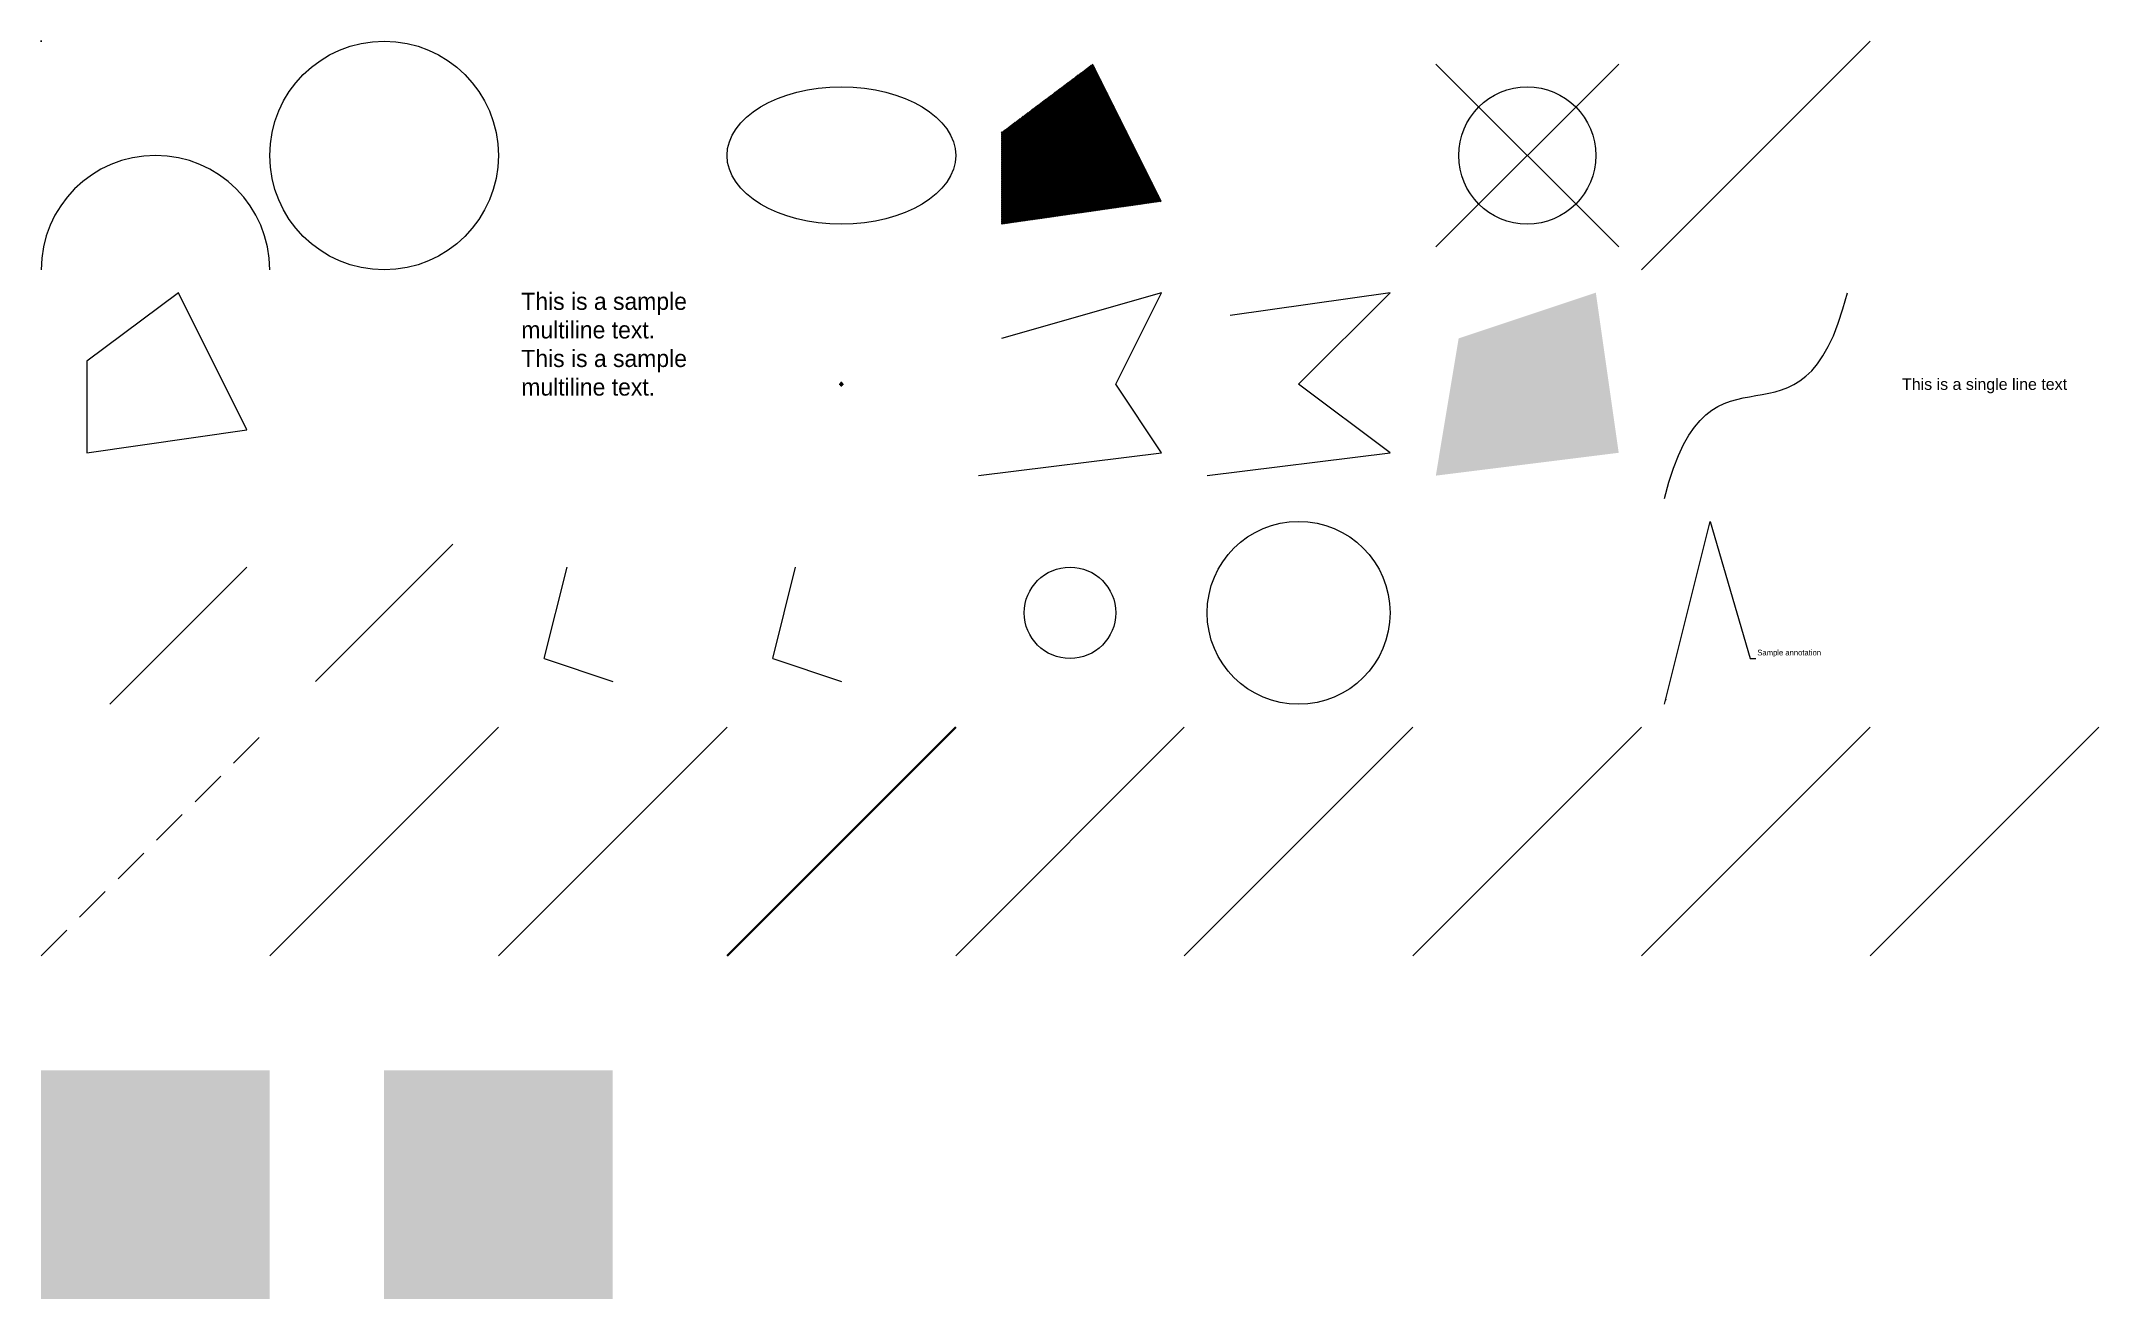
# Model space of a CAD drawing. Header units: millimetres. Extents: x 0 to 900, y -450 to 100.
import ezdxf
from ezdxf.enums import TextEntityAlignment as Align

# ---------------------------------------------------------------- set-up
doc = ezdxf.new("R2010")
doc.units = ezdxf.units.MM
doc.header["$PDMODE"] = 66
doc.linetypes.add('DASHED', pattern=[19.05, 12.7, -6.35])
doc.linetypes.add('DOT', pattern=[6.35, 0.1, -6.25])
doc.layers.get('0').update_dxf_attribs({"true_color": 0xffffff})
doc.layers.add('ConstructionLines', color=252, linetype='DOT', lineweight=35, true_color=0x989898)
for name, color, linetype, true_color in [('EntityProperties', 161, 'Continuous', 0x7f9fff), ('Groups', 132, 'Continuous', 0x00a5a5), ('Layer1', 40, 'Continuous', 0xffbf00), ('Layer2', 65, 'Continuous', 0x6f7f3f)]:
    doc.layers.add(name, color=color, linetype=linetype, true_color=true_color)
doc.styles.get("Standard").update_dxf_attribs({"font": ''})
doc.styles.add('textstyle10', font='')
doc.styles.add('textstyle11', font='')
doc.styles.add('textstyle9', font='')
doc.styles.get('Standard').set_extended_font_data('txt')
doc.styles.get('textstyle10').set_extended_font_data('arial.ttf')
doc.styles.get('textstyle11').set_extended_font_data('MyTextStyle')
doc.styles.get('textstyle9').set_extended_font_data('MyTextStyle')
doc.dimstyles.get("Standard").update_dxf_attribs({"dimtxt": 2.5, "dimasz": 2.5, "dimexe": 1.25, "dimexo": 0.625, "dimtad": 1, "dimtxsty": 'Standard', "dimcen": 2.5, "dimadec": 0, "dimazin": 0, "dimtfac": 1, "dimtmove": 0, "dimatfit": 3, "dimfxl": 1, "dimarcsym": 0})

# ---------------------------------------------------------------- blocks, each defined once
blk = doc.blocks.new('MyBlock')
for p, q in [((-40, -40), (40, 40)), ((-40, 40), (40, -40))]:
    blk.add_line(p, q)
blk.add_circle((0, 0), 30)

msp = doc.modelspace()

# ---------------------------------------------------------------- hatches: boundary and pattern name
for points in [[(0, -450), (100, -450), (100, -350), (0, -350)], [(150, -450), (250, -450), (250, -350), (150, -350)]]:
    msp.add_hatch(color=256).paths.add_polyline_path(points)
at = {"layer": 'Layer1'}
h = msp.add_hatch(dxfattribs=at)
h.set_pattern_fill('LINE', color=256, angle=45, style=0)
h.set_pattern_definition([(45, (0, 0), (-0.088388348, 0.088388348), [])])
h.paths.add_polyline_path([(420, 20), (490, 30), (460, 90), (420, 60)])

# ---------------------------------------------------------------- linework, layer by layer
at = {"layer": 'ConstructionLines'}
msp.add_ray((0, 100), (0.7071068, 0.7071068), dxfattribs=at)
at = {"layer": 'EntityProperties', "linetype": 'DASHED', "ltscale": 1.25}
msp.add_line((0, -300), (100, -200), dxfattribs=at)
at = {"layer": 'EntityProperties', "color": 1, "true_color": 0xff0000}
msp.add_line((100, -300), (200, -200), dxfattribs=at)
at = {"layer": 'EntityProperties', "color": 200, "true_color": 0xbf00ff}
msp.add_line((200, -300), (300, -200), dxfattribs=at)
at = {"layer": 'EntityProperties', "lineweight": 50}
msp.add_line((300, -300), (400, -200), dxfattribs=at)
at = {"layer": 'Groups'}
for p, q in [((400, -300), (500, -200)), ((500, -300), (600, -200)), ((600, -300), (700, -200))]:
    msp.add_line(p, q, dxfattribs=at)
at = {"layer": 'Groups', "color": 2, "true_color": 0xffff00}
for p, q in [((700, -300), (800, -200)), ((800, -300), (900, -200))]:
    msp.add_line(p, q, dxfattribs=at)
at = {"layer": 'Layer1'}
msp.add_line((700, 0), (800, 100), dxfattribs=at)
msp.add_circle((150, 50), 50, dxfattribs=at)
msp.add_arc((50, 0), 50, 0, 180, dxfattribs=at)
msp.add_ellipse((350, 50), major_axis=(-50, 0), ratio=0.6, dxfattribs=at)
at = {"layer": 'Layer2'}
for p, q in [((120, -180), (180, -120)), ((30, -190), (90, -130)), ((220, -170), (230, -130)), ((320, -170), (330, -130)), ((220, -170), (250, -180)), ((320, -170), (350, -180))]:
    msp.add_line(p, q, dxfattribs=at)
msp.add_lwpolyline([(20, -80), (90, -70), (60, -10), (20, -40)], close=True, dxfattribs=at)
for points in [[(410, -90), (490, -80), (470, -50), (490, -10), (420, -30)], [(510, -90), (590, -80), (550, -50), (590, -10), (520, -20)]]:
    msp.add_lwpolyline(points, dxfattribs=at)
for centre, radius in [((550, -150), 40), ((450, -150), 20)]:
    msp.add_circle(centre, radius, dxfattribs=at)
msp.add_open_spline([(710, -100), (730, -20), (770, -90), (790, -10)], degree=3, dxfattribs=at)
msp.add_point((350, -50), dxfattribs=at)
msp.add_solid([(610, -90), (690, -80), (620, -30), (680, -10)], dxfattribs=at)

# ---------------------------------------------------------------- block references
at = {"layer": 'Layer1'}
msp.add_blockref('MyBlock', (650, 50), dxfattribs=at)

# ---------------------------------------------------------------- texts
at = {"layer": 'Layer1', "insert": (750.62, -169.38), "char_height": 2.5, "attachment_point": 7, "style": 'textstyle11'}
msp.add_mtext('Sample annotation', dxfattribs=at)
at = {"layer": 'Layer2', "style": 'textstyle10'}
msp.add_text('This is a single line text', height=5, dxfattribs=at).set_placement((850, -50), align=Align.MIDDLE_CENTER)
at = {"layer": 'Layer2', "insert": (210, -10), "char_height": 7.5, "width": 80, "attachment_point": 1, "style": 'textstyle9'}
msp.add_mtext('This is a sample multiline text. This is a sample multiline text.', dxfattribs=at)

# ---------------------------------------------------------------- leaders
at = {"layer": 'Layer1'}
msp.add_leader([(710, -190), (730, -110), (747.5, -170), (750, -170)], dimstyle='Standard', dxfattribs=at)

doc.saveas('drawing.dxf')
